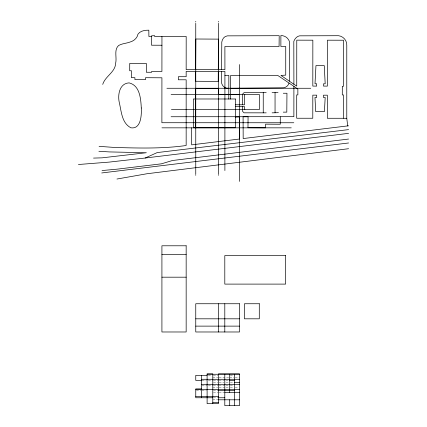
<?xml version="1.0" encoding="UTF-8"?>
<svg xmlns="http://www.w3.org/2000/svg" width="427" height="427" viewBox="0 0 427 427"><rect width="100%" height="100%" fill="white"/><g stroke="black" fill="none" stroke-linecap="round" stroke-linejoin="round"><path stroke-width="0.32" stroke-dasharray="2.13 1.6" d="M208.376 375.37L212.16 375.37M213.42 375.37L217.839 375.37M230.313 375.37L234.599 375.37M212.79 377.409L218.469 377.409M219.104 377.409L229.085 377.409M229.699 377.409L233.985 377.409M235.213 377.409L239.499 377.409M202.067 380.398L206.481 380.398M208.376 380.398L212.79 380.398M213.42 380.398L218.469 380.398M219.104 380.398L224.799 380.398M226.022 380.398L229.085 380.398M213.42 382.437L217.839 382.437M219.104 382.437L224.164 382.437M226.022 382.437L229.085 382.437M230.313 382.437L233.985 382.437M202.067 385.421L207.111 385.421M208.376 385.421L212.79 385.421M213.42 385.421L218.469 385.421M219.104 385.421L224.799 385.421M226.022 385.421L229.085 385.421M230.313 385.421L233.985 385.421M212.79 387.46L217.839 387.46M219.104 387.46L224.799 387.46M226.022 387.46L229.085 387.46M230.313 387.46L233.985 387.46M235.213 387.46L238.89 387.46M196.388 390.449L200.802 390.449M202.067 390.449L206.481 390.449M213.42 390.449L218.469 390.449M213.42 392.488L218.469 392.488M219.104 392.488L224.164 392.488M213.42 397.756L217.839 397.756M212.79 399.795L217.839 399.795"/><path stroke-width="0.64" d="M221.586 69.633L221.773 44.365C221.218 40.736 223.454 36.183 227.442 35.857L279.199 35.703L279.071 46.516L224.89 46.516L224.917 69.633L186.161 69.633L186.188 36.45L161.95 36.482L161.918 71.474L151.665 71.41L151.638 72.28L146.338 72.254L146.402 63.495L129.733 63.404L129.701 70.754L131.447 70.754L131.415 77.671L134.905 77.703L134.905 79.603L145.5 79.668L145.5 77.703L161.918 77.799L161.886 122.725L293.808 122.757M224.89 170.554L224.917 71.41L186.161 71.378L186.161 76.705L178.369 76.705L178.369 79.79L186.161 79.79L186.161 145.506C162.5 148.842 138.492 148.126 114.682 147.464L99.075 146.344M230.591 99.048L230.681 75.398L277.699 75.398L293.904 86.334L293.872 116.683L171.099 116.747M346.777 118.306L343.415 118.274L343.447 94.933L342.289 94.933L342.321 86.334L343.415 86.334L343.505 40.223L327.397 40.191L327.365 86.115L323.501 86.083L323.501 83.809L325.187 83.809L324.253 65.555L315.964 65.555L314.998 83.783L316.679 83.783L316.679 86.115L312.815 86.083L312.847 40.191L296.77 40.159L296.738 86.115L293.904 84.279L293.808 41.403C294.699 38.82 296.781 36.348 299.573 35.831L338.552 35.703C343.18 36.215 347.082 40.49 346.777 45.235L346.777 118.306L347.711 125.906L348.587 125.81M228.781 99.048L228.845 75.398L224.917 75.398M235.357 104.748L242.584 104.78L242.616 94.095L244.084 92.6L266.202 92.568M280.288 116.902L280.256 124.257L265.578 124.161L265.551 127.838L247.975 127.742L248.071 116.747L243.086 116.774L243.176 138.556L347.711 125.906M195.662 71.378L195.598 81.258L218.218 81.413L218.282 71.41M195.662 69.633L195.849 39.006L218.469 39.129L218.282 69.633M221.586 71.41L221.522 81.445C221.133 85.357 224.938 88.875 228.813 88.266M289.357 81.13L289.383 41.531A8.828 8.828 0 0 0 288.481 39.631C286.944 36.968 283.859 35.612 280.881 35.484L280.881 46.516L285.738 46.516L285.738 75.152L280.939 75.398L293.904 84.279M242.584 104.78L244.516 104.78L244.516 94.5L259.381 94.5L259.381 109.547L244.516 109.547L244.516 106.59L242.584 106.59L242.557 111.324L244.02 112.819L266.202 112.851M161.95 45.235L151.51 45.209L151.478 36.482L151.51 35.831L154.627 35.671L154.627 36.514L161.95 36.482M289.01 83.094C288.198 86.105 285.076 88.208 281.969 87.829L230.623 88.266M102.72 84.402C105.213 76.107 115.391 72.264 115.68 63.063C117.03 57.437 113.758 49.932 118.578 45.518C121.903 43.549 125.976 43.474 129.578 42.182C133.438 41.286 137.206 38.361 137.926 34.272C140.2 30.755 144.956 30.136 148.831 30.189L148.895 36.482L151.478 36.482M78.413 164.512L109.136 162.111L145.153 158.027L157.211 152.578L348.587 129.616M116.955 179.03L146.867 173.762L348.587 148.713M145.153 158.027L348.587 133.352M348.587 139.053L172.417 160.52L161.422 163.824L117.489 169.124L102.032 170.554M348.587 142.981L101.722 172.956M272.122 112.851L278.447 112.664M93.529 158.091L102.032 157.841L146.37 152.733L109.419 151.921L98.888 151.27M235.357 117.057L239.312 116.966L239.499 139.021L191.675 144.849L191.675 127.838M239.499 94.468L218.378 94.5L218.378 88.298L195.598 88.298L195.598 127.838M166.904 88.266L310.749 88.266M272.095 92.536L278.014 92.536M283.277 93.251L286.955 93.251L286.8 112.136L283.277 112.136M171.099 94.5L244.911 94.5M171.43 109.547L244.911 109.547M343.415 118.274L327.338 118.274L327.338 95.184L323.474 95.184L323.474 97.489L325.187 97.489L324.408 111.666L315.713 111.666L314.966 97.457L316.679 97.457L316.711 95.152L312.815 95.152L312.783 118.242L296.706 118.242L296.706 94.906L297.859 94.906L297.859 89.142L293.904 86.334M161.95 127.838L291.257 127.838M161.918 254.54L186.161 254.54M161.918 277.187L186.161 277.187M195.758 318.814L239.499 318.814M195.758 326.121L239.499 326.121M212.79 373.822L207.111 373.822L207.111 403.611L218.469 403.611L218.469 374.26M218.469 373.822L239.499 373.822L239.499 405.65L224.799 405.65L224.799 374.26M207.111 374.26L239.499 374.26M207.111 375.37L195.758 375.37L195.758 380.398L201.432 380.398M201.432 379.288L239.499 379.288M229.699 380.398L234.599 380.398M234.599 382.437L239.499 382.437M201.432 384.316L239.499 384.316M201.432 388.896L195.758 388.896L195.758 397.756L212.79 397.756M195.758 389.339L239.499 389.339M218.469 390.449L234.599 390.449M224.799 392.488L239.499 392.488M195.758 396.646L218.469 396.646M218.469 397.756L224.799 397.756M218.469 399.795L239.499 399.795M212.79 402.501L218.469 402.501M235.357 106.558L242.584 106.59M275.052 92.536L275.052 112.755M263.245 92.568L263.245 112.851M239.499 64.557L239.499 181.4M234.599 374.26L234.599 405.65M229.699 374.26L229.699 392.488M229.699 399.795L229.699 405.65M224.799 303.741L224.799 331.982M218.469 21.35L218.469 22.001M218.469 23.304L218.469 174.019M218.469 174.675L218.469 175.321M218.469 303.741L218.469 331.982M212.79 374.26L212.79 403.611M201.432 375.37L201.432 397.756M195.758 21.35L195.758 22.001M195.758 23.304L195.758 174.019M195.758 174.675L195.758 175.321M141.289 107.988C141.652 114.943 141.075 129.418 130.918 127.806C121.748 123.131 121.417 111.468 119.325 102.693C117.505 95.007 119.384 83.425 129.077 82.875C139.901 85.427 140.819 98.824 141.289 107.988M235.357 98.984L193.324 98.984L193.324 127.774L235.357 127.774L235.357 98.984M186.161 245.787L161.918 245.787L161.918 331.982L186.161 331.982L186.161 245.787M285.62 255.581L224.799 255.581L224.799 284.104L285.62 284.104L285.62 255.581M239.499 303.741L195.758 303.741L195.758 331.982L239.499 331.982L239.499 303.741M259.29 303.741L244.436 303.741L244.436 318.814L259.29 318.814L259.29 303.741"/></g></svg>
